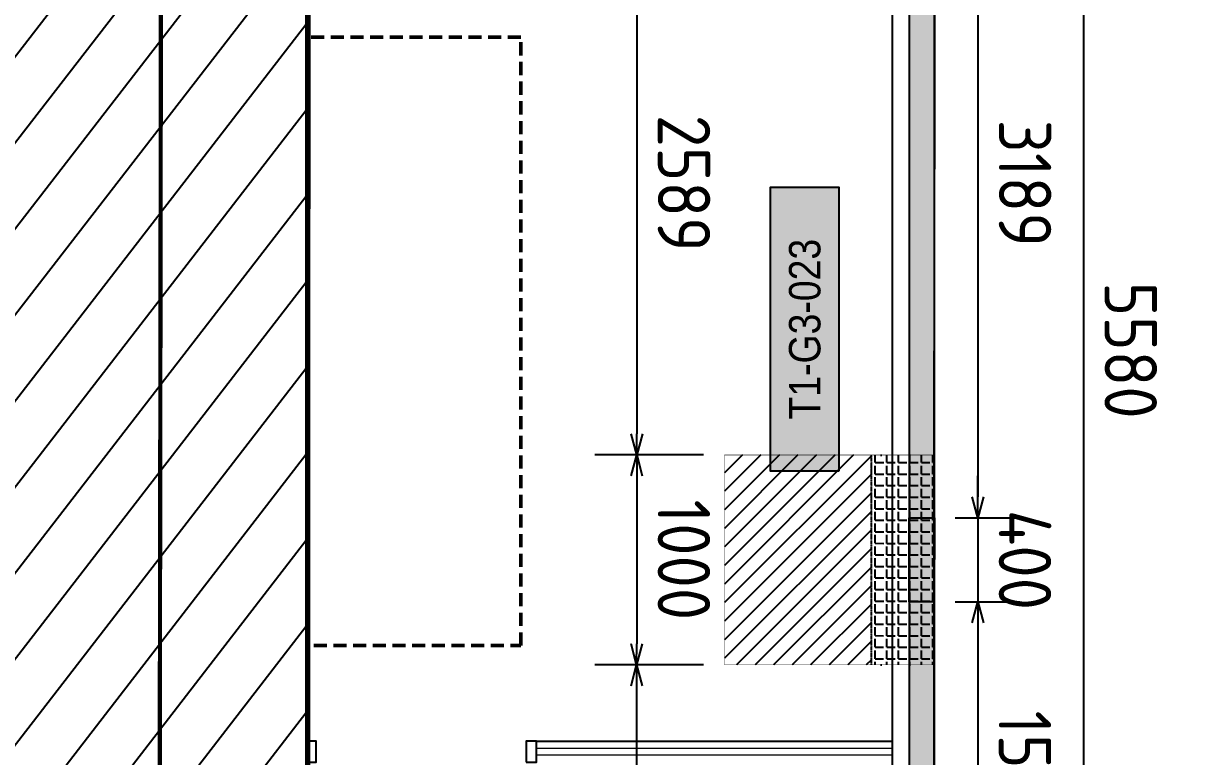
# Model space of a CAD drawing. Header units: centimetres. Extents: x -6122352 to 7132207, y -1694241 to 1947892.
# Drawn here: x 251227 to 256779, y -95067 to -91572 of the extents above; entities that cross this region are included whole.
import ezdxf
from ezdxf.enums import TextEntityAlignment as Align
from ezdxf.xclip import XClip

# ---------------------------------------------------------------- set-up
doc = ezdxf.new("R2010")
doc.units = ezdxf.units.CM
doc.header["$MEASUREMENT"] = 0
doc.header["$XCLIPFRAME"] = 2
doc.header["$PDMODE"] = 66
doc.header["$PDSIZE"] = 100
for name, pattern in [('DASHED2', [0.375, 0.25, -0.125]), ('XR-AR-END-SETTING OUT PLAN$0$23261-XR-AR-SI-GF$0$HIDDEN', [0.375, 0.25, -0.125]), ('XR-AR-END-SETTING OUT PLAN$0$23585-XR-AR-END-GROUND FLOOR$0$23261-XR-AR-SI-GF$0$HIDDEN', [0.375, 0.25, -0.125])]:
    doc.linetypes.add(name, pattern=pattern)
for name, color, linetype, lineweight, true_color in [('08-Compound Wall-2', 6, 'Continuous', 25, 0xff00ff), ('08-Compound Wall-3', 5, 'Continuous', 25, 0x0000ff), ('23585-XR-AR-DAMAC PLOT LIMITS$0$1-End units', 7, 'Continuous', 5, 0xf8991e), ('23585-XR-AR-DAMAC PLOT LIMITS$0$1-Open Space', 7, 'Continuous', 5, 0x90cf5a)]:
    doc.layers.add(name, color=color, linetype=linetype, lineweight=lineweight, true_color=true_color)
for name, color, linetype in [('23585-XR-AR-BOUNDARY WALLS AND SETBACKS$0$setback', 7, 'XR-AR-END-SETTING OUT PLAN$0$23261-XR-AR-SI-GF$0$HIDDEN'), ('@MI-FOOTINGS', 7, 'Continuous'), ('@MI-REF LAYER', 7, 'Continuous'), ('@MI-TYPE-01', 30, 'Continuous'), ('@MI-TYPE-02', 6, 'Continuous'), ('B_TH_6', 7, 'Continuous'), ('PANEL-TAGS', 7, 'Continuous'), ('XR-AR-END-SETTING OUT PLAN$0$23585-XR-AR-END-GROUND FLOOR$0$A-Flor-Strs', 1, 'Continuous')]:
    doc.layers.add(name, color=color, linetype=linetype)
for name, color, linetype, lineweight in [('23585-XR-AR-END-GROUND FLOOR$0$A-LOVR-PLAN', 251, 'Continuous', 9), ('@ Foundations', 4, 'DASHED2', 50), ('A-ANNO-TEXT', 3, 'Continuous', 25), ('XR-AR-END-SETTING OUT PLAN$0$23585-XR-AR-END-GROUND FLOOR$0$A-FLOR-OVHD', 9, 'XR-AR-END-SETTING OUT PLAN$0$23585-XR-AR-END-GROUND FLOOR$0$23261-XR-AR-SI-GF$0$HIDDEN', 15), ('XR-AR-END-SETTING OUT PLAN$0$23585-XR-AR-END-GROUND FLOOR$0$A-GLAZ-SILL', 8, 'Continuous', 5), ('XR-AR-END-SETTING OUT PLAN$0$23585-XR-AR-END-GROUND FLOOR$0$A-GLAZ-WNDO', 232, 'Continuous', 9), ('XR-AR-END-SETTING OUT PLAN$0$23585-XR-AR-END-GROUND FLOOR$0$A-LOVR-PLAN', 111, 'Continuous', 9), ('XR-AR-END-SETTING OUT PLAN$0$23585-XR-AR-END-GROUND FLOOR$0$A-WALL', 7, 'Continuous', 30), ('XR-AR-END-SETTING OUT PLAN$0$23585-XR-AR-END-GROUND FLOOR$0$S-COLS', 51, 'Continuous', 40), ('XR-AR-END-SETTING OUT PLAN$0$23585-XR-AR-END-GROUND FLOOR$0$S-COLS-PATT', 8, 'Continuous', 5)]:
    doc.layers.add(name, color=color, linetype=linetype, lineweight=lineweight)
doc.styles.add('PANELTAG_STYLE', font='arial.ttf')
doc.styles.add('Schueco-BEMSTIL', font='isocpeur.ttf', dxfattribs={"width": 0.9})
doc.dimstyles.new('MI- JWC-TXT-2.5 MM', dxfattribs={"dimscale": 1.5, "dimtxt": 2.5, "dimasz": 1, "dimexe": 2, "dimexo": 1, "dimgap": 1, "dimtad": 1, "dimdec": 0, "dimdsep": 46, "dimtxsty": 'Schueco-BEMSTIL', "dimblk": 'OPEN30', "dimcen": 0, "dimdle": 2, "dimclrd": 140, "dimclre": 8, "dimclrt": 40, "dimadec": 0, "dimazin": 2, "dimtfac": 1, "dimtdec": 0, "dimtix": 1, "dimtmove": 2, "dimatfit": 3, "dimldrblk": 'OPEN', "dimfxl": 2, "dimlwd": -1, "dimlwe": -1, "dimarcsym": 0})

# ---------------------------------------------------------------- blocks, each defined once
blk = doc.blocks.new('23585-XR-AR-BOUNDARY WALLS AND SETBACKS')
at = {"layer": '08-Compound Wall-2'}
for points in [[(496661.8879833912, 2768995.669443217), (496662.0230999987, 2768995.816899999), (496644.3284999986, 2769012.0313), (496626.6328999984, 2769028.244299999), (496626.4977833914, 2769028.096843217)], [(496590.0186582093, 2768988.284828479), (496607.6401258906, 2768972.138787266), (496613.7539693442, 2768978.811455831), (496617.8073715794, 2768983.235058272), (496621.8607700586, 2768987.658856611), (496625.9143717182, 2768992.082658424), (496629.9677715798, 2768996.506258272), (496634.0211700581, 2769000.930056612), (496638.0745700577, 2769005.353856611), (496644.1196554032, 2769011.951394015), (496626.4977833913, 2769028.096843217)]]:
    blk.add_lwpolyline(points, dxfattribs=at)
at = {"layer": '23585-XR-AR-BOUNDARY WALLS AND SETBACKS$0$setback', "ltscale": 40, "const_width": 0.05}
blk.add_lwpolyline([(496625.7121300897, 2769025.019131922), (496621.5590258625, 2769020.486725447), (496617.5056491076, 2769016.062950816), (496613.4522491083, 2769011.639150815), (496609.3988491075, 2769007.215350816), (496605.3454491081, 2769002.791550815), (496601.2920491073, 2768998.367750816), (496597.238851193, 2768993.944153091), (496593.0837953825, 2768989.409605141), (496607.4610767625, 2768976.236118012), (496611.6157803537, 2768980.77057498), (496615.6692474207, 2768985.194248177), (496619.7226017814, 2768989.617998366), (496623.7762515889, 2768994.041852726), (496627.8296474217, 2768998.465448176), (496631.8830017802, 2769002.889198367), (496635.9364017802, 2769007.312998367), (496640.0898518692, 2769011.846026562), (496625.7121300897, 2769025.019131922)], dxfattribs=at)
blk = doc.blocks.new('A$C9d9485f6')
at = {"layer": 'A-ANNO-TEXT', "rotation": 312.4881850805905}
blk.add_blockref('23585-XR-AR-BOUNDARY WALLS AND SETBACKS', (-2377088.534775567, -1504219.252137818), dxfattribs=at)
blk = doc.blocks.new('23585-XR-AR-DAMAC PLOT LIMITS')
at = {"layer": '23585-XR-AR-DAMAC PLOT LIMITS$0$1-End units', "color": 251, "true_color": 0x636466}
blk.add_lwpolyline([(496644.3284999998, 2769012.031300001), (496638.1482999995, 2769005.2863), (496620.4530999996, 2769021.5001), (496626.6328999996, 2769028.2443)], close=True, dxfattribs=at)
at = {"layer": '23585-XR-AR-DAMAC PLOT LIMITS$0$1-Open Space', "color": 251, "true_color": 0x636466}
blk.add_lwpolyline([(496662.3754431301, 2769009.468126593), (496665.774233047, 2769006.306867753), (496666.0160999997, 2769000.175100001), (496662.0230999999, 2768995.8169), (496644.3284999998, 2769012.031300001), (496626.6328999996, 2769028.2443), (496630.8322999999, 2769032.8277), (496637.0093162765, 2769033.075469121), (496637.7234690393, 2769032.410793699), (496633.5532262864, 2769027.937993308), (496638.0146262859, 2769023.778193308), (496642.1888261746, 2769028.254801742), (496643.5481000002, 2769026.989700001), (496647.9407000002, 2769022.9013), (496652.3328999998, 2769018.8137), (496656.7248999998, 2769014.726500001), (496657.9099833167, 2769013.623502012), (496653.7357414805, 2769009.147098954), (496658.1971414809, 2769004.987098954)], close=True, dxfattribs=at)
blk = doc.blocks.new('A$Cf093b529')
at = {"layer": 'A-ANNO-TEXT'}
blk.add_blockref('23585-XR-AR-DAMAC PLOT LIMITS', (-495391.9901121984, -2768603.441896566), dxfattribs=at)
blk = doc.blocks.new('XR-AR-END-SETTING OUT PLAN$0$23585-XR-AR-END-GROUND FLOOR$0$A$C75a8815d')
at = {"layer": 'XR-AR-END-SETTING OUT PLAN$0$23585-XR-AR-END-GROUND FLOOR$0$S-COLS', "color": 252, "lineweight": 30}
blk.add_lwpolyline([(-0.02841067314147949, 3499.999932765961), (-0.02841019630432129, 2699.999933242798), (249.9715893268585, 2699.999932765961), (249.9715902805328, 3499.999933004379)], close=True, dxfattribs=at)
blk = doc.blocks.new('XR-AR-END-SETTING OUT PLAN')
at = {"layer": '08-Compound Wall-3'}
blk.add_line((1900.044146533911, 10500.00058480681), (-523.2971514474184, 10500.00058478684), dxfattribs=at)
for points in [[(1950.044146533911, 10600.00060864944), (1900.044146533911, 10600.00060864944), (1900.044145320485, 10500.00060864944), (1950.044146842208, 10500.00060864944)], [(3000.044145816123, 10600.00056898237), (2950.044145816123, 10600.00056898237), (2950.044144602697, 10500.00056898237), (3000.04414612442, 10500.00056898237)]]:
    blk.add_lwpolyline(points, close=True, dxfattribs=at)
at = {"layer": '23585-XR-AR-END-GROUND FLOOR$0$A-LOVR-PLAN'}
blk.add_lwpolyline([(1900.044146839268, 10534.99812595142), (1900.044146839268, 10564.99812595142), (-523.3010777489098, 10564.99812655811), (-523.3010777489098, 10534.99812655811)], close=True, dxfattribs=at)
blk.add_lwpolyline([(1900.044146533911, 10600.00063503276), (1900.044146533911, 10500.00063249208)], dxfattribs=at)
at = {"layer": 'XR-AR-END-SETTING OUT PLAN$0$23585-XR-AR-END-GROUND FLOOR$0$A-FLOR-OVHD', "color": 8, "ltscale": 5}
for p, q in [((3250.106041446328, 11000.02068042755), (3750.106041744351, 10499.99855422974)), ((3750.106041803956, 10999.99855422974), (3250.106041803956, 10499.99855327606)), ((4150.149359419942, 9210.30683708191), (3250.158987239003, 9610.350899219513)), ((3250.158987298608, 9210.306836605072), (4150.149360194802, 9610.350899219513))]:
    blk.add_line(p, q, dxfattribs=at)
at = {"layer": 'XR-AR-END-SETTING OUT PLAN$0$23585-XR-AR-END-GROUND FLOOR$0$A-FLOR-OVHD', "color": 8}
blk.add_line((3200.106140449643, 10249.99855422974), (3200.106631532311, 8999.99834060669), dxfattribs=at)
at = {"layer": 'XR-AR-END-SETTING OUT PLAN$0$23585-XR-AR-END-GROUND FLOOR$0$A-FLOR-OVHD', "color": 8, "ltscale": 5}
blk.add_lwpolyline([(3250.158987298608, 9210.306836605072), (4150.149359419942, 9210.30683708191), (4150.149360194802, 9610.350899219513), (3250.158987239003, 9610.350899219513)], close=True, dxfattribs=at)
at = {"layer": 'XR-AR-END-SETTING OUT PLAN$0$23585-XR-AR-END-GROUND FLOOR$0$A-Flor-Strs', "color": 8}
for p, q in [((3000.102111771703, 10249.9985537529), (3000.102079167962, 8999.993498325348)), ((3300.102112427354, 10249.99855422974), (3300.102079108357, 8999.99349784851)), ((3300.102093592286, 9549.99603509903), (3171.357380345464, 9681.451865673065)), ((3000.102095738053, 9549.996026039124), (3300.102093592286, 9549.99603509903)), ((3300.102093592286, 9549.99603509903), (3171.35738016665, 9418.540202617645))]:
    blk.add_line(p, q, dxfattribs=at)
at = {"layer": 'XR-AR-END-SETTING OUT PLAN$0$23585-XR-AR-END-GROUND FLOOR$0$A-GLAZ-SILL', "color": 8}
blk.add_line((3250.100986972451, 6049.997144699097), (3250.10133947432, 8199.998291492462), dxfattribs=at)
at = {"layer": 'XR-AR-END-SETTING OUT PLAN$0$23585-XR-AR-END-GROUND FLOOR$0$A-GLAZ-WNDO', "color": 8}
for p, q in [((3000.101339235902, 8199.998291015625), (3000.101339116693, 8149.998291015625)), ((3150.100986912847, 6099.997143745422), (3150.101339116693, 8199.998291015625)), ((3150.101339116693, 8199.998291015625), (3150.101339295506, 8149.998290538788)), ((3150.101339295506, 8149.998290538788), (3000.101339116693, 8149.998291015625)), ((3000.101213410497, 7447.998108863831), (3000.101213350892, 7497.998109340668)), ((3000.101213350892, 7497.998109340668), (3150.101213827729, 7497.998108386993)), ((3150.101213827729, 7497.998108386993), (3150.101213887334, 7447.998108863831)), ((3150.101213887334, 7447.998108863831), (3000.101213410497, 7447.998108863831))]:
    blk.add_line(p, q, dxfattribs=at)
for points in [[(3250.122793927789, 8199.997313976288), (3000.101339235902, 8199.998291015625)], [(3000.101213350892, 7497.998109340668), (3000.101339116693, 8149.998291015625)], [(3050.101339116693, 8149.998291015625), (3050.101213350892, 7497.998108863831)], [(3000.100986972451, 6099.997144699097), (3000.101213410497, 7447.998108863831)], [(3050.101213291287, 7447.998109340668), (3050.100986912847, 6796.998107910156)]]:
    blk.add_lwpolyline(points, dxfattribs=at)
at = {"layer": 'XR-AR-END-SETTING OUT PLAN$0$23585-XR-AR-END-GROUND FLOOR$0$A-LOVR-PLAN', "color": 8}
blk.add_lwpolyline([(1900.100967183709, 10600.00063562393), (1900.100967362523, 10500.00063371658)], dxfattribs=at)
for points in [[(1950.100967422128, 10600.00060844421), (1900.100967302918, 10600.00060892105), (1900.100966289639, 10500.00060892105), (1950.100967779756, 10500.00060939789)], [(3000.100967124104, 10600.00057029724), (2950.10096617043, 10600.0005698204), (2950.100965276361, 10500.00057029724), (3000.100966647267, 10500.0005698204)]]:
    blk.add_lwpolyline(points, close=True, dxfattribs=at)
at = {"layer": 'XR-AR-END-SETTING OUT PLAN$0$23585-XR-AR-END-GROUND FLOOR$0$A-WALL', "color": 8}
for points in [[(3850.106042101979, 10500.01968860626), (5750.107330158353, 10500.00084400177), (5750.107415214181, 10250.00188541412), (4790.107357934117, 10249.9985537529), (4790.107358291745, 10149.99855566025), (4540.107357993722, 10149.99855566025), (4540.10735835135, 10249.9985537529), (3000.102095916867, 10249.99855327606), (3000.102079048753, 11999.99910259247), (3250.104392960668, 11999.99910163879), (3250.104392841458, 11100.02067995071), (3850.106042161584, 11100.02068090439), (3850.10604198277, 10499.99947547913)], [(3750.106041803956, 10700.02068090439), (3750.106041803956, 10999.99855422974), (3450.106041863561, 11000.02068042755), (3250.106041446328, 11000.02068042755), (3250.106041803956, 10499.99855327606), (3750.106041744351, 10499.99855422974), (3750.106041803956, 10700.02068090439)]]:
    blk.add_lwpolyline(points, dxfattribs=at)
blk.add_lwpolyline([(4790.1072358042, 8749.999267578125), (3250.101112738252, 8749.997854709625), (3250.123472645879, 8199.998291492462), (3000.123275354505, 8199.998291015625), (3000.100934281945, 8999.998242855072), (4540.107388034463, 8999.998847484589), (4540.107358470559, 9049.998554706573), (4790.107358232141, 9049.99855518341)], close=True, dxfattribs=at)
at = {"layer": 'XR-AR-END-SETTING OUT PLAN$0$23585-XR-AR-END-GROUND FLOOR$0$S-COLS-PATT', "color": 8}
blk.add_blockref('XR-AR-END-SETTING OUT PLAN$0$23585-XR-AR-END-GROUND FLOOR$0$A$C75a8815d', (3000.129344239831, 5499.998310089111), dxfattribs=at)
blk = doc.blocks.new('END UNIT')
at = {"xscale": 0.001, "yscale": 0.001, "zscale": 0.001}
blk.add_blockref('XR-AR-END-SETTING OUT PLAN', (-9.150201729830158, 0), dxfattribs=at)
blk = doc.blocks.new('TH_6')
blk.add_blockref('END UNIT', (495802.3053798428, 2769163.996563952))
blk = doc.blocks.new('A$Ce2a03a74')
at = {"layer": 'B_TH_6', "xscale": 999.9914829579993, "yscale": 999.9914829579993, "zscale": 999.9914829579993}
blk.add_blockref('TH_6', (-495790404.5228079, -2769140733.343811), dxfattribs=at)
blk = doc.blocks.new('23585-XR-AR-MALDIVE-2$0$TH_6')
at = {"ltscale": 10, "xscale": 0.00100002623446598, "yscale": 0.00100002623446598, "zscale": 0.00100002623446598}
blk.add_blockref('A$Ce2a03a74', (495794.6272259735, 2769164.318430193), dxfattribs=at)
at = {"layer": '@ Foundations', "linetype": 'DASHED2', "ltscale": 0.25}
blk.add_lwpolyline([(495795.1302812214, 2769171.141854167), (495797.4302812215, 2769171.141854167), (495797.4302812215, 2769174.041854167), (495795.1302812214, 2769174.041854167)], close=True, dxfattribs=at)
blk = doc.blocks.new('A$Cd086fac5')
at = {"color": 1, "true_color": 0xeb0000, "const_width": 0.007999999999999997}
blk.add_lwpolyline([(45.14781721727923, 0.0001981779932975769), (39.14809495629743, 0.0001858281902968884), (33.14809012319893, 0.0001858279574662447), (27.14808528870344, 0.0001858258619904518), (21.14808045653626, 0.0001858251634985209), (15.1480756229721, 0.0001858228351920843), (9.148070790339261, 0.0001858219038695097), (0.0007126121781766415, 0.0003956460859626532), (0, 24.00030455924571), (9.148218244779855, 24.00034026848152), (15.14822307648137, 24.00034026918001), (21.14822791097686, 24.00034027267247), (27.14808528358117, 24.00020515965298), (33.14822523109615, 24.00005770241842), (39.14823006419465, 24.00005770241842), (45.14808743773028, 23.9999225914944), (54.29814857942984, 24.0000193330925), (54.29814858501777, -4.656612873077393e-10)], close=True, dxfattribs=at)
blk = doc.blocks.new('A$C1c81b485')
at = {"color": 1, "true_color": 0xeb0000, "const_width": 0.008}
blk.add_lwpolyline([(46.89693517825799, -23.47969914646819), (40.89721291727619, -23.47971149580553), (34.89720808464335, -23.47971149580553), (28.89720325061353, -23.47971149813384), (22.89719841751503, -23.4797114985995), (16.89719358395087, -23.47971150092781), (10.89718875131803, -23.47971150185913), (1.749830573156942, -23.4795016781427), (1.749117960978765, 0.520407235249877), (10.89733620575862, 0.5204429444856942), (16.8973410379258, 0.5204429454170167), (22.89734587195562, 0.5204429482109845), (28.89720324502559, 0.5203078356571496), (34.89734319207491, 0.5201603784225881), (40.89734802517341, 0.5201603784225881), (46.89720539917471, 0.5200252677313983), (56.0472665404086, 0.5201220088638365), (56.04726654599654, -23.47989732446149)], close=True, dxfattribs=at)
blk = doc.blocks.new('RCC COPING')
at = {"layer": '@MI-TYPE-01', "transparency": 33554679}
h = blk.add_hatch(color=8, dxfattribs=at)
h.dxf.hatch_style = 1
h.paths.add_polyline_path([(60.00000000000364, 200), (-59.99999999999636, 200), (-59.99999999999636, -200), (60.00000000000364, -200)])
at = {"layer": '@MI-TYPE-01', "color": 30}
blk.add_lwpolyline([(-59.99999999999636, 200), (60.00000000000364, 200), (60.00000000000364, -200), (-59.99999999999636, -200)], close=True, dxfattribs=at)
blk = doc.blocks.new('31309MM')
at = {"layer": '@MI-TYPE-01', "transparency": 33554679}
h = blk.add_hatch(color=30, dxfattribs=at)
h.dxf.hatch_style = 1
h.paths.add_polyline_path([(0, 120.0000000000582), (5581.866123049753, 120.0000000000582), (5581.866123049753, 0), (0, 0)])
h.paths.add_polyline_path([(5591.866123044863, -1.164153218269348e-10), (12763.97374439728, -1.164153218269348e-10), (12763.97374439752, 120.0000000000582), (5591.866123044863, 120)])
h.paths.add_polyline_path([(12773.97374439193, 120), (18355.62019030144, 119.9999999999418), (18355.62019030168, -0.1500736206653528), (12773.97374439193, -0.1500736207235605)])
h.paths.add_polyline_path([(18365.71023449278, -0.1500736205489375), (23537.39638165059, -0.1500736205489375), (23537.39638165035, 119.9999999999418), (18365.71023449278, 119.9999999999418)])
h.paths.add_polyline_path([(23547.39638164593, 120), (30719.50400295644, 120), (30719.50400295644, -5.820766091346741e-11), (23547.39638164593, -5.820766091346741e-11)])
h.paths.add_polyline_path([(30729.50400295085, 0), (36309.33053738088, -5.820766091346741e-11), (36309.33053738088, 119.9999662167393), (30729.50400295109, 119.9999662167975)])
at = {"layer": '@MI-TYPE-01', "color": 30}
blk.add_lwpolyline([(30729.50400295085, 0), (36309.33053738088, -5.820766091346741e-11), (36309.33053738088, 119.9999662167393), (30729.50400295109, 119.9999662167975)], close=True, dxfattribs=at)
at = {"layer": '@MI-TYPE-01', "color": 240, "true_color": 0xed1f24, "rotation": 89.95700707059105}
blk.add_blockref('RCC COPING', (32520.25155518996, 59.99998310836963), dxfattribs=at)
blk = doc.blocks.new('A$Ceca04276')
at = {"layer": '@MI-TYPE-01', "color": 30, "rotation": 89.98971944707202}
blk.add_blockref('31309MM', (0.4863932078296784, 9.943239066810747), dxfattribs=at)
blk = doc.blocks.new('T1-FOOTING')
at = {"transparency": 33554679}
h = blk.add_hatch(dxfattribs=at)
h.set_pattern_fill('ANGLE', color=256, scale=500)
h.set_pattern_definition([(0, (0, 0), (0, 137.5), [100, -37.5]), (90, (0, 0), (-137.5, 8.419446744138054e-15), [100, -37.5])])
h.paths.add_polyline_path([(-500, -300.0000000000218), (499.9999999999964, -300.0000000000218), (499.9999999999964, -1.818989403545856e-11), (-500, -1.818989403545856e-11)])
h.paths.add_polyline_path([(-499.75, -299.7500000000218), (499.7499999999964, -299.7500000000218), (499.7499999999964, -0.2500000000181899), (-499.75, -0.2500000000181899)], flags=16)
h = blk.add_hatch(dxfattribs=at)
h.set_pattern_fill('ANGLE', color=8, scale=200)
h.set_pattern_definition([(0, (0, 0), (0, 55.00000000000001), [40, -15]), (90, (0, 0), (-55.00000000000001, 3.367778697655222e-15), [40, -15])])
h.paths.add_polyline_path([(500.0000000000025, -300.0000000000218), (500.0000000000035, -1.818989403545856e-11), (-500, -1.816147232602816e-11), (-499.9999999999989, -300.0000000000291)])
h = blk.add_hatch(dxfattribs=at)
h.set_pattern_fill('ANSI31', color=8, scale=500)
h.set_pattern_definition([(45, (0, 0), (-44.19417382415922, 44.19417382415922), [])])
h.paths.add_polyline_path([(500, -1000.000000000015), (500.0000000000025, -300.0000000000218), (-499.9999999999989, -300.000000000029), (-499.9999999999964, -1000.000000000011)])
at = {"layer": '@MI-TYPE-01', "color": 240, "linetype": 'DASHED2', "true_color": 0xed1f24}
blk.add_line((-500.0000000000073, -300.0000000000291), (499.9999999999964, -300.0000000000218), dxfattribs=at)
at = {"layer": '@MI-TYPE-01', "color": 240, "true_color": 0xed1f24, "const_width": 2.5}
blk.add_lwpolyline([(-500, -1.818989403545856e-11), (500.0000000000036, -1.818989403545856e-11), (500, -1000.000000000015), (-499.9999999999964, -1000.000000000011)], close=True, dxfattribs=at)
blk = doc.blocks.new('_Open30')
at = {"color": 0, "linetype": 'ByBlock', "lineweight": -2}
for p, q in [((-1, 0.26794919), (0, 0)), ((0, 0), (-1, -0.26794919)), ((0, 0), (-1, 0))]:
    blk.add_line(p, q, dxfattribs=at)
blk = doc.blocks.new('*D1378')
at = {"layer": '@MI-TYPE-02', "color": 8, "transparency": 16777216}
for p, q in [((92.51966189689422, 42154.20654881329), (904.0988159760661, 42154.35196138187)), ((93.66324724085584, 36574.47006155564), (905.09855064677, 36574.61544835016))]:
    blk.add_line(p, q, dxfattribs=at)
at = {"layer": '@MI-TYPE-02', "color": 140, "transparency": 16777216}
blk.add_line((704.1167364240506, 42054.31612851159), (705.0806366193335, 36674.5796122696), dxfattribs=at)
at = {"layer": 'Defpoints', "color": 0, "transparency": 16777216}
for p in [(-7.480336497968733, 42154.18863157558), (-6.336751154007128, 36574.45214431793), (705.0985538570441, 36574.57961387474)]:
    blk.add_point(p, dxfattribs=at)
at = {"layer": '@MI-TYPE-02', "color": 140, "transparency": 16777216, "xscale": 100, "yscale": 100, "zscale": 100}
for p, rotation in [((704.0988191863402, 42154.31612690645), 90.01026582106833), ((705.0985538570441, 36574.57961387474), 270.0102658210683)]:
    blk.add_blockref('_Open30', p, dxfattribs=dict(at, rotation=rotation))
at = {"layer": '@MI-TYPE-02', "color": 40, "transparency": 16777216, "insert": (929.5986829101348, 39364.48818417545), "char_height": 250, "attachment_point": 5, "rotation": 270.01026582106834, "style": 'Schueco-BEMSTIL'}
blk.add_mtext('5580', dxfattribs=at)
blk = doc.blocks.new('_Open')
at = {"color": 0, "linetype": 'ByBlock', "lineweight": -2}
for p, q in [((-1, 0.1666666666666667), (0, 0)), ((-1, -0.1666666666666667), (0, 0)), ((0, 0), (-1, 0))]:
    blk.add_line(p, q, dxfattribs=at)
blk = doc.blocks.new('*D1331')
at = {"layer": '@MI-TYPE-02', "color": 8, "transparency": 16777216}
for p, q in [((382576.5635405728, -155507.0277218005), (382883.668583272, -155506.9726970591)), ((382577.2817665304, -158696.0618857118), (382884.2399701177, -158696.0068872799))]:
    blk.add_line(p, q, dxfattribs=at)
at = {"layer": '@MI-TYPE-02', "color": 140, "transparency": 16777216}
blk.add_line((382683.68650372, -155607.0085299294), (382684.2220560903, -158596.0427233604), dxfattribs=at)
at = {"layer": 'Defpoints', "color": 0, "transparency": 16777216}
for p in [(382476.5635421779, -155507.0456390382), (382477.2817681355, -158696.0798029495), (382684.239973328, -158696.0427217553)]:
    blk.add_point(p, dxfattribs=at)
at = {"layer": '@MI-TYPE-02', "color": 140, "transparency": 16777216, "xscale": 100, "yscale": 100, "zscale": 100}
for p, rotation in [((382683.6685864823, -155507.0085315345), 90.01026582106833), ((382684.239973328, -158696.0427217553), 270.0102658210683)]:
    blk.add_blockref('_Open30', p, dxfattribs=dict(at, rotation=rotation))
at = {"layer": '@MI-TYPE-02', "color": 40, "transparency": 16777216, "insert": (382908.9542762936, -157101.4853128601), "char_height": 250, "attachment_point": 5, "rotation": 270.01026582106834, "style": 'Schueco-BEMSTIL'}
blk.add_mtext('3189', dxfattribs=at)
blk = doc.blocks.new('*D1332')
at = {"layer": '@MI-TYPE-02', "color": 140, "transparency": 16777216}
for p, q in [((382684.2220560902, -158596.0427233604), (382684.2041388525, -158496.0427249655)), ((382684.2399733279, -158696.0427217553), (382684.3116422585, -159096.0426024196)), ((382684.3295594963, -159196.0426008145), (382684.347476734, -159296.0425992093))]:
    blk.add_line(p, q, dxfattribs=at)
at = {"layer": '@MI-TYPE-02', "color": 8, "transparency": 16777216}
for p, q in [((382577.2817665304, -158696.0618857118), (382884.2399701176, -158696.0068872799)), ((382577.0528825212, -159096.0618202269), (382884.3116390483, -159096.0067679442))]:
    blk.add_line(p, q, dxfattribs=at)
at = {"layer": 'Defpoints', "color": 0, "transparency": 16777216}
for p in [(382477.2817681355, -158696.0798029495), (382477.0528841264, -159096.0797374646), (382684.3116422585, -159096.0426024196)]:
    blk.add_point(p, dxfattribs=at)
at = {"layer": '@MI-TYPE-02', "color": 140, "transparency": 16777216, "xscale": 100, "yscale": 100, "zscale": 100}
for p, rotation in [((382684.2399733279, -158696.0427217553), 270.0102658210683), ((382684.3116422585, -159096.0426024196), 90.01026582106833)]:
    blk.add_blockref('_Open30', p, dxfattribs=dict(at, rotation=rotation))
at = {"layer": '@MI-TYPE-02', "color": 40, "transparency": 16777216, "insert": (382909.2758041816, -158896.0023483026), "char_height": 250, "attachment_point": 5, "rotation": 270.01026582106834, "style": 'Schueco-BEMSTIL'}
blk.add_mtext('400', dxfattribs=at)
blk = doc.blocks.new('*D1333')
at = {"layer": '@MI-TYPE-02', "color": 8, "transparency": 16777216}
for p, q in [((382577.0528825212, -159096.0618202269), (382884.3116390482, -159096.0067679442)), ((382577.3362790977, -160686.7643814404), (382884.5966490119, -160686.7093288686))]:
    blk.add_line(p, q, dxfattribs=at)
at = {"layer": '@MI-TYPE-02', "color": 140, "transparency": 16777216}
blk.add_line((382684.3295594962, -159196.0426008145), (382684.5787349844, -160586.7451649492), dxfattribs=at)
at = {"layer": 'Defpoints', "color": 0, "transparency": 16777216}
for p in [(382477.0528841264, -159096.0797374646), (382477.3362807028, -160686.7822986781), (382684.5966522222, -160686.745163344)]:
    blk.add_point(p, dxfattribs=at)
at = {"layer": '@MI-TYPE-02', "color": 140, "transparency": 16777216, "xscale": 100, "yscale": 100, "zscale": 100}
for p, rotation in [((382684.3116422585, -159096.0426024196), 90.01026582106833), ((382684.5966522222, -160686.745163344), 270.0102658210683)]:
    blk.add_blockref('_Open30', p, dxfattribs=dict(at, rotation=rotation))
at = {"layer": '@MI-TYPE-02', "color": 40, "transparency": 16777216, "insert": (382909.4541436288, -159891.353569097), "char_height": 250, "attachment_point": 5, "rotation": 270.01026582106834, "style": 'Schueco-BEMSTIL'}
blk.add_mtext('1591', dxfattribs=at)
blk = doc.blocks.new('*D1408')
at = {"layer": '@MI-TYPE-02', "color": 8, "transparency": 16777216}
for p, q in [((-1107.35758159427, 41453.99532933416), (-1626.083260285179, 41453.90238801976)), ((-1106.743432310468, 38864.96138124736), (-1625.619376906032, 38864.86841300946))]:
    blk.add_line(p, q, dxfattribs=at)
at = {"layer": '@MI-TYPE-02', "color": 140, "transparency": 16777216}
blk.add_line((-1426.065346257743, 41353.93822410031), (-1425.637297354017, 38964.90424587974), dxfattribs=at)
at = {"layer": 'Defpoints', "color": 0, "transparency": 16777216}
for p in [(-1007.357583199407, 41454.01324657187), (-1425.619380116307, 38864.90424748488), (-1006.743433915605, 38864.97929848507)]:
    blk.add_point(p, dxfattribs=at)
at = {"layer": '@MI-TYPE-02', "color": 140, "transparency": 16777216, "xscale": 100, "yscale": 100, "zscale": 100}
for p, rotation in [((-1426.083263495453, 41453.93822249518), 90.01026582106819), ((-1425.619380116307, 38864.90424748488), 270.0102658210682)]:
    blk.add_blockref('_Open30', p, dxfattribs=dict(at, rotation=rotation))
at = {"layer": '@MI-TYPE-02', "color": 40, "transparency": 16777216, "insert": (-1200.851325417433, 40159.46154877489), "char_height": 250, "attachment_point": 5, "rotation": 270.0102658210682, "style": 'Schueco-BEMSTIL'}
blk.add_mtext('2589', dxfattribs=at)
blk = doc.blocks.new('*D1409')
at = {"layer": '@MI-TYPE-02', "color": 8, "transparency": 16777216}
for p, q in [((-1106.743432310468, 38864.96138124736), (-1625.619376906032, 38864.86841300946)), ((-1106.568092429425, 37864.96139661942), (-1625.440204528931, 37864.86842906818))]:
    blk.add_line(p, q, dxfattribs=at)
at = {"layer": '@MI-TYPE-02', "color": 140, "transparency": 16777216}
blk.add_line((-1425.601462878596, 38764.90424909002), (-1425.458124976915, 37964.90426193847), dxfattribs=at)
at = {"layer": 'Defpoints', "color": 0, "transparency": 16777216}
for p in [(-1006.743433915605, 38864.97929848507), (-1425.440207739205, 37864.90426354361), (-1006.568094034562, 37864.97931385713)]:
    blk.add_point(p, dxfattribs=at)
at = {"layer": '@MI-TYPE-02', "color": 140, "transparency": 16777216, "xscale": 100, "yscale": 100, "zscale": 100}
for p, rotation in [((-1425.619380116306, 38864.90424748488), 90.01026582106819), ((-1425.440207739205, 37864.90426354361), 270.0102658210682)]:
    blk.add_blockref('_Open30', p, dxfattribs=dict(at, rotation=rotation))
at = {"layer": '@MI-TYPE-02', "color": 40, "transparency": 16777216, "insert": (-1200.529797539309, 38364.94456929909), "char_height": 250, "attachment_point": 5, "rotation": 270.0102658210682, "style": 'Schueco-BEMSTIL'}
blk.add_mtext('1000', dxfattribs=at)
blk = doc.blocks.new('*D1410')
at = {"layer": '@MI-TYPE-02', "color": 8, "transparency": 16777216}
for p, q in [((-1106.568092429425, 37864.96139661942), (-1625.44020452893, 37864.86842906818)), ((-1106.253667961337, 35273.55635104589), (-1624.97589632424, 35273.46341034969))]:
    blk.add_line(p, q, dxfattribs=at)
at = {"layer": '@MI-TYPE-02', "color": 140, "transparency": 16777216}
blk.add_line((-1425.422290501494, 37764.90426514874), (-1424.993816772224, 35373.49924321997), dxfattribs=at)
at = {"layer": 'Defpoints', "color": 0, "transparency": 16777216}
for p in [(-1006.568094034562, 37864.97931385713), (-1424.975899534514, 35273.49924482511), (-1006.253669566475, 35273.5742682836)]:
    blk.add_point(p, dxfattribs=at)
at = {"layer": '@MI-TYPE-02', "color": 140, "transparency": 16777216, "xscale": 100, "yscale": 100, "zscale": 100}
for p, rotation in [((-1425.440207739204, 37864.90426354361), 90.01026582106819), ((-1424.975899534514, 35273.49924482511), 270.0102658210682)]:
    blk.add_blockref('_Open30', p, dxfattribs=dict(at, rotation=rotation))
at = {"layer": '@MI-TYPE-02', "color": 40, "transparency": 16777216, "insert": (-1200.208057248413, 36569.24206796921), "char_height": 250, "attachment_point": 5, "rotation": 270.0102658210682, "style": 'Schueco-BEMSTIL'}
blk.add_mtext('2591', dxfattribs=at)
blk = doc.blocks.new('M3 REF WITH TABLES')
at = {"color": 1, "const_width": 0.01999999999999999}
blk.add_lwpolyline([(169.2289644776611, 184.6094766515307), (169.4044191108551, 179.5361327165738), (179.167426383181, 170.5665856567211), (178.9173419086728, 170.289808339905), (179.167426383181, 170.5665856567211), (181.5521678143414, 168.4076994340867), (186.6373185083503, 168.5514786760323)], dxfattribs=at)
blk = doc.blocks.new('PANELTAG')
at = {"layer": 'PANEL-TAGS', "color": 1}
blk.add_lwpolyline([(-13.49999999999989, -3.300000000000182), (13.50000000000011, -3.300000000000182), (13.50000000000011, 3.299999999999727), (-13.49999999999989, 3.299999999999727)], close=True, dxfattribs=at)
at = {"layer": 'PANEL-TAGS', "color": 40, "true_color": 0xffd700}
blk.add_solid([(-13.49999999999989, -3.300000000000182), (13.50000000000011, -3.300000000000182), (-13.49999999999989, 3.299999999999727), (13.50000000000011, 3.299999999999727)], dxfattribs=at)
at = {"layer": 'PANEL-TAGS', "color": 5, "style": 'PANELTAG_STYLE', "width": 0.85}
blk.add_attdef('TAGNO', text='', height=3, dxfattribs=at).set_placement((1.13686837721616e-13, -4.547473508864641e-13), align=Align.MIDDLE)
blk = doc.blocks.new('T1-PARTITON 2')
at = {"layer": '@MI-FOOTINGS', "color": 240, "true_color": 0xed1f24, "xscale": -1, "rotation": 270.0100462352146}
blk.add_blockref('T1-FOOTING', (-6.655779347114731, 38365.15464605213), dxfattribs=at)
at = {"layer": '@MI-TYPE-02', "rotation": 0.02048826124247522}
blk.add_blockref('A$Ceca04276', (-1.344878144445829, 5835.005216689868), dxfattribs=at)
at = {"layer": '@MI-TYPE-02'}
for base, p1, p2, angle, picture, middle in [((705.0985538570441, 36574.57961387474), (-7.480336497968731, 42154.18863157558), (-6.336751154007128, 36574.45214431793), 90.01026582106833, '*D1378', (929.5986829101348, 39364.48818417545)), ((-1425.619380116307, 38864.90424748488), (-1007.357583199407, 41454.01324657189), (-1006.743433915605, 38864.97929848509), 90.01026582106819, '*D1408', (-1200.851325417433, 40159.46154877489)), ((-1425.440207739205, 37864.90426354361), (-1006.743433915605, 38864.97929848509), (-1006.568094034563, 37864.97931385713), 90.01026582106819, '*D1409', (-1200.529797539309, 38364.94456929909)), ((-1424.975899534514, 35273.49924482511), (-1006.568094034563, 37864.97931385713), (-1006.253669566475, 35273.57426828361), 90.01026582106819, '*D1410', (-1200.208057248413, 36569.24206796921))]:
    dim = blk.add_linear_dim(base=base, p1=p1, p2=p2, angle=angle, dimstyle='MI- JWC-TXT-2.5 MM', dxfattribs=at)
    dim.commit()
    dim.dimension.update_dxf_attribs({"geometry": picture, "text_midpoint": middle})
for base, p1, p2, picture, middle in [((200.4168678500573, 38565.19169450385), (-7.259563300060108, 41754.18877722096), (-6.541337342467159, 38565.15461330969), '*D1331', (425.1311708156718, 40159.74910339908)), ((200.4885367805837, 38165.19181383951), (-6.541337342467159, 38565.15461330969), (-6.770221351645887, 38165.15467879456), '*D1332', (425.4526987036807, 38365.2320679565)), ((200.7735467441962, 36574.48925291511), (-6.770221351645887, 38165.15467879456), (-6.486824775231071, 36574.45211758107), '*D1333', (425.6310381508083, 37369.88084716213))]:
    dim = blk.add_linear_dim(base=base, p1=p1, p2=p2, angle=90.01026582106833, dimstyle='MI- JWC-TXT-2.5 MM', dxfattribs=at)
    dim.commit()
    dim.dimension.update_dxf_attribs({"geometry": picture, "text_midpoint": middle, "insert": (-382483.823105478, 197261.2344162591)})

msp = doc.modelspace()

# ---------------------------------------------------------------- block references
at = {"layer": '@MI-REF LAYER', "xscale": 1000, "yscale": 1000, "zscale": 1000}
msp.add_blockref('A$C9d9485f6', (-23958.95045533385, 48155.57226163784), dxfattribs=at)

# ---------------------------------------------------------------- next in the draw order: block references
at = {"layer": '@MI-REF LAYER'}
ref = msp.add_blockref('23585-XR-AR-MALDIVE-2$0$TH_6', (496524268.6545767, 2768994320.830919), dxfattribs=dict(at, xscale=1000, yscale=1000, zscale=1000, rotation=179.990160682611))
XClip(ref).set_block_clipping_path([(495847.39542710176, 2769163.9966276083), (495847.39563282486, 2769187.926646854), (495838.3053825917, 2769187.89655067), (495832.3055219082, 2769187.896685781), (495826.30551932706, 2769187.89668578), (495820.3053769227, 2769187.8968332373), (495814.30551975453, 2769187.8969683493), (495808.3055171734, 2769187.896968348), (495802.30551234074, 2769187.896968346), (495793.35733161494, 2769187.9369333955), (495793.3580750036, 2769163.9970191354)])

# ---------------------------------------------------------------- next in the draw order: block references
at = {"layer": '@MI-REF LAYER', "color": 10, "xscale": 1000, "yscale": 1000, "zscale": 1000, "rotation": 179.9901606820299}
msp.add_blockref('A$Cd086fac5', (255574.2430635312, -84493.15773873437), dxfattribs=at)
at = {"layer": '@MI-TYPE-01', "rotation": 359.977467402098}
msp.add_blockref('T1-PARTITON 2', (255562.3418938189, -132494.7734633891), dxfattribs=at)
at = {"layer": 'PANEL-TAGS'}
ref = msp.add_blockref('PANELTAG', (254952.9023618298, -93030.05065741579), dxfattribs=dict(at, xscale=50.00000000000001, yscale=50.00000000000001, zscale=50.00000000000001, rotation=90.00000000000001))
ref.add_attrib('TAGNO', 'T1-G3-023', dxfattribs={"color": 5, "height": 150, "rotation": 90, "style": 'PANELTAG_STYLE', "width": 0.8499999999999999}).set_placement((254952.9023618298, -93030.05065741579), align=Align.MIDDLE_CENTER)

# ---------------------------------------------------------------- next in the draw order: wipeouts: each hides what was drawn before it
at = {"color": 10}
msp.add_wipeout([(252571.64663500263, -104266.17502721732), (252574.04834374416, -89992.65161863879), (204273.0485455182, -89984.37403878986), (204271.86485556158, -104257.89816341558), (210520.58342802094, -104258.96917011886), (210520.83693717216, -103956.93275949376), (246321.72131545804, -103964.468763764), (246321.6697864763, -104265.10527748596), (252572.9458569591, -104266.19283814752)], dxfattribs=at).dxf.layer = '@MI-REF LAYER'

# ---------------------------------------------------------------- next in the draw order: hatches: boundary and pattern name
at = {"layer": '@MI-REF LAYER'}
h = msp.add_hatch(dxfattribs=at)
h.set_pattern_fill('ANSI31', color=256, scale=1999.999998458916, angle=-173.2772265783046)
h.set_pattern_definition([(231.7227734216954, (2377218874.4571, 1504033322.391405), (196.2556630601348, -154.8667640925874), [])])
h.paths.add_polyline_path([(204274.3530295136, -89984.27800821053), (204273.1173007907, -104257.803067239), (210521.8879095342, -104258.8902129964), (210522.1414211899, -103956.8376690091), (246323.0257991449, -103964.3736765072), (246322.9742676067, -104265.0263125887), (252572.9511160579, -104266.0975245901), (252575.3470508363, -89992.55653020798)])

# ---------------------------------------------------------------- next in the draw order: linework, layer by layer
at = {"layer": '@MI-REF LAYER', "color": 1, "const_width": 20}
msp.add_lwpolyline([(255511.3704138506, -84548.35692494483), (251888.7174104509, -88104.47675245802), (251868.7559218637, -101362.2551107417), (251495.739131827, -101364.7852974486), (251868.7559218637, -101362.2551107417), (251887.508508698, -104578.9972135936), (255428.245166019, -108231.7515133922)], dxfattribs=at)
at = {"layer": '@MI-REF LAYER', "const_width": 5.000000000000002}
msp.add_lwpolyline([(252574.0425669921, -89992.65161748626), (204273.04854563, -89984.37309544587), (204271.8128169072, -104257.8981544743), (210520.58342569, -104258.9853002747), (210520.8369373458, -103956.9327562874), (246321.7213152614, -103964.4687637425), (246321.6697837625, -104265.1213998669), (252571.6466322137, -104266.1926118684)], close=True, dxfattribs=at)

# ---------------------------------------------------------------- next in the draw order: block references
at = {"layer": '@MI-REF LAYER', "xscale": 1000, "yscale": 1000, "zscale": 1000}
for name, p, rotation in [('A$Cf093b529', (-891608.7329339073, 539022.7201118186), 312.4882903633292), ('M3 REF WITH TABLES', (5073.57098191743, -84448.84299303715), 312.4882889992022)]:
    msp.add_blockref(name, p, dxfattribs=dict(at, rotation=rotation))
at = {"layer": '@MI-REF LAYER', "color": 10, "xscale": 1000, "yscale": 1000, "zscale": 1000, "rotation": 179.9901606833409}
msp.add_blockref('A$C1c81b485', (257319.4225138813, -107973.3551060903), dxfattribs=at)

doc.saveas('drawing.dxf')
